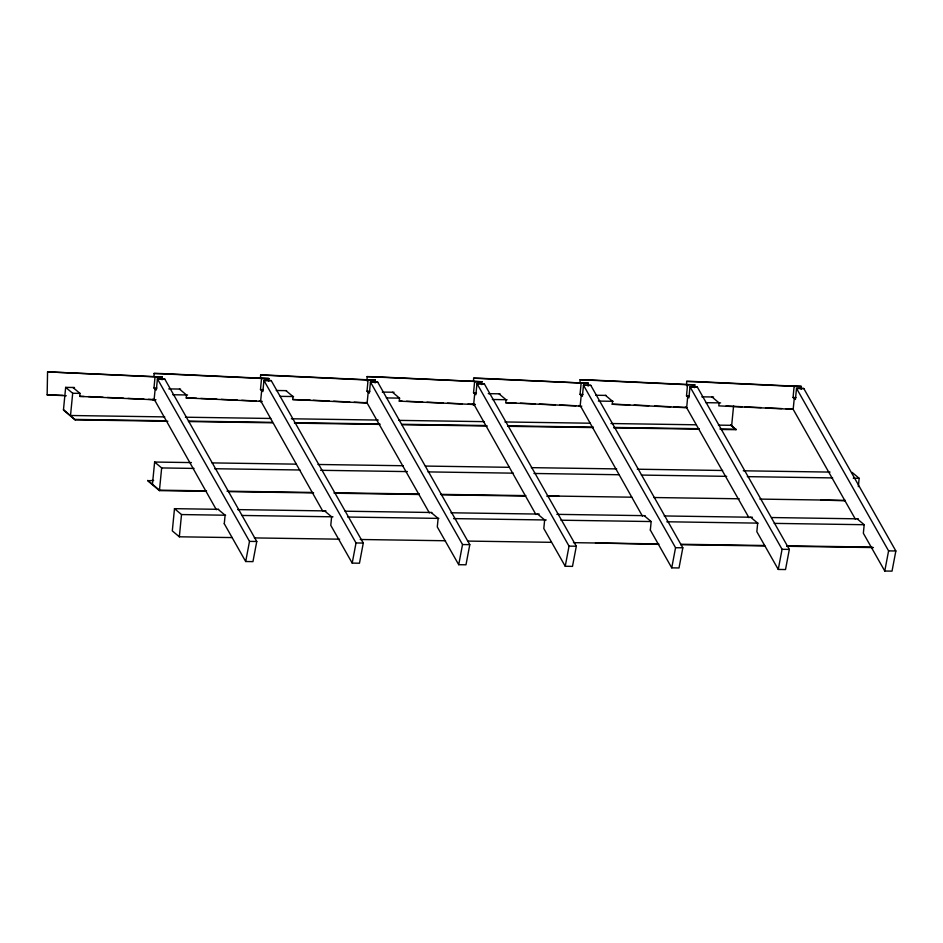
<?xml version="1.0" encoding="UTF-8"?>
<svg xmlns="http://www.w3.org/2000/svg" width="943" height="943" viewBox="0 0 943 943"><rect width="100%" height="100%" fill="white"/><g stroke="black" fill="none" stroke-linecap="round" stroke-linejoin="round"><path stroke-width="1.41" d="M66.269 395.754L47.15 394.869L47.563 371.872L162.302 376.976L162.078 379.805M154.015 376.316L154.063 373.44L161.336 373.558L268.802 378.556L268.578 381.373M260.539 377.907L260.598 375.031L267.859 375.149L375.326 380.147L375.102 382.964M367.027 380.937L367.11 376.622L374.371 376.728L481.838 381.726L481.614 384.555M473.575 381.078L473.622 378.202L480.883 378.308L588.349 383.318L588.126 386.135M580.028 382.61L580.075 379.734L587.348 379.84L694.814 384.85L694.59 387.667M686.575 385.687L686.645 381.373L693.918 381.479L801.385 386.477L801.161 389.294M74.497 387.502L65.668 387.373L63.44 410.052L75.145 419.871L167.878 421.25M65.668 387.373L72.694 393.266L70.513 415.498L164.754 416.9M75.145 419.871L63.487 409.604M155.748 399.832L79.719 396.39L80.014 393.42L72.988 387.526M152.837 399.785L152.907 399.148L155.241 401.117L216.36 509.739M224.269 523.719L245.687 561.521L252.948 561.627L256.767 541.482L164.742 379.027L157.422 378.874L156.338 389.989L153.992 388.033L155.029 376.87L47.563 371.872M154.098 399.844L155.159 389.011M153.638 480.435L147.721 480.789L159.426 490.619L206.423 491.315M152.448 484.278L154.628 462.046L191.417 462.589M159.426 490.619L161.654 467.94L154.628 462.046M218.611 509.326L174.49 508.666L172.31 530.897L179.335 536.803L232.273 537.581M262.248 401.4L186.231 397.958L186.514 394.999L179.488 389.094M179.335 536.803L181.516 514.56L174.49 508.666M224.269 523.766L225.106 515.208L218.081 509.314M259.337 401.364L259.408 400.716L261.753 402.696L322.871 511.318M324.592 510.906L331.618 516.799L330.781 525.345L352.199 563.101L359.472 563.219L363.279 543.062L271.207 380.571L263.934 380.465L262.849 391.581L260.492 389.6L261.529 378.449L154.063 373.44M260.61 401.435L261.671 390.591M429.383 512.909L367.133 403.015L365.931 402.307L365.872 402.956L292.754 399.549L293.037 396.59L286.024 390.697M431.116 512.485L438.13 518.379L437.293 526.937L458.711 564.692L465.983 564.798L469.791 544.653L377.719 382.151L370.446 382.045L369.361 393.16L367.016 391.192L368.065 380.041L260.598 375.031M367.133 403.015L368.194 392.182M475.284 404.582L399.266 401.14L399.561 398.17L392.536 392.276M472.384 404.535L472.443 403.899L474.789 405.855L535.895 514.489M537.628 514.065L544.653 519.958L543.805 528.516L565.234 566.271L572.495 566.378L576.314 546.233L484.278 383.777L476.969 383.624L475.873 394.74L473.539 392.783L474.624 381.667L481.838 381.726M473.645 404.594L474.706 393.761M581.796 406.162L505.778 402.72L506.073 399.749L499.047 393.856M558.916 496.112L547.129 496.383M578.896 406.115L578.955 405.478L581.301 407.447L642.407 516.069M650.328 530.049L671.746 567.851L679.007 567.969L682.826 547.812L590.789 385.357L583.481 385.216L582.385 396.331L580.051 394.363L581.136 383.247L588.349 383.318M580.157 406.174L581.218 395.341M595.493 542.979L658.685 544.37M748.919 517.66L686.669 407.765L685.408 407.011L685.349 407.659L612.231 404.252L612.526 401.282L605.5 395.388M650.328 530.096L651.165 521.55L644.14 515.644M750.652 517.236L757.677 523.129L756.84 531.687L778.258 569.442L785.519 569.548L789.338 549.404L697.254 386.901L689.993 386.795L688.897 397.911L686.504 395.895L687.541 384.732L580.075 379.734M686.669 407.765L687.671 396.885M733.583 405.867L731.685 425.328L718.425 425.128M721.312 429.478L736.023 429.69L730.754 424.786M857.163 518.815L864.189 524.709L863.352 533.266L884.77 571.022L892.031 571.128L895.85 550.983L803.766 388.481L796.505 388.375L795.42 399.49L793.075 397.533L794.112 386.371L686.645 381.373M855.431 519.239L793.181 409.345L794.242 398.512M820.646 500.002L845.305 500.816M858.33 486.647L859.156 478.313L852.13 472.408M245.687 561.521L249.506 541.376L157.422 378.874M352.199 563.101L356.018 542.956L263.934 380.465M458.711 564.692L462.53 544.547L370.446 382.045M565.234 566.271L569.042 546.127L477.017 383.671L484.278 383.777M671.746 567.851L675.553 547.706L583.481 385.216M778.258 569.442L782.065 549.298L690.04 386.842L697.313 386.948M884.77 571.022L888.589 550.877L796.552 388.422L803.825 388.528M155.029 376.87L162.302 376.976M261.529 378.449L268.802 378.556M368.065 380.041L375.326 380.147M687.541 384.732L694.861 384.885M794.112 386.371L801.385 386.477L794.159 386.418M155.088 376.917L162.349 377.023M261.588 378.485L268.849 378.591M368.112 380.076L375.373 380.182M481.885 381.774L367.11 376.622M588.408 383.353L473.622 378.202M157.469 378.921L164.742 379.027M263.993 380.5L271.254 380.607M370.505 382.092L377.766 382.198M583.528 385.251L590.789 385.357M153.992 388.033L156.903 388.068M260.492 389.6L263.403 389.648M367.016 391.192L369.927 391.239M473.539 392.783L476.439 392.818M580.051 394.363L582.951 394.41M686.504 395.895L689.404 395.942M793.075 397.533L795.986 397.569M168.75 388.905L180.526 389.07M276.24 390.496L286.542 390.65M382.269 392.076L394.044 392.253M488.285 393.655L500.061 393.82M595.776 395.247L606.09 395.4M701.804 396.826L713.58 397.003M72.694 393.266L80.049 393.372M172.828 394.752L187.551 394.976M280.319 396.355L293.568 396.543M386.335 397.922L399.596 398.123M492.364 399.502L507.086 399.726M598.392 401.081L613.115 401.294M705.883 402.673L720.605 402.897M47.15 394.869L63.24 395.388M79.719 396.39L84.08 396.449M186.231 397.958L196.415 398.205M292.754 399.549L310.259 400.138M399.266 401.14L402.166 401.176M505.778 402.72L515.974 402.967M612.231 404.252L629.735 404.842M185.37 417.207L270.771 418.468M291.387 418.775L378.273 420.071M398.889 420.378L484.289 421.651M504.906 421.957L590.318 423.218M610.934 423.525L696.335 424.798M75.192 419.423L166.451 420.778M188.529 421.108L272.421 422.358M294.499 422.688L379.876 423.961M401.954 424.279L485.845 425.529M507.923 425.859L593.3 427.132M613.905 427.438L699.27 428.7M719.886 429.006L736.07 429.254M188.482 421.556L272.386 422.806M294.464 423.136L379.829 424.397M401.907 424.727L487.283 426M507.888 426.307L593.253 427.568M613.858 427.874L699.235 429.148M212.022 462.895L295.902 464.145M317.968 464.475L403.321 465.736M425.387 466.066L509.267 467.315M531.333 467.645L616.687 468.907M637.291 469.213L722.633 470.486M743.237 470.793L830.052 472.089M161.654 467.94L194.022 468.423M214.627 468.73L299.98 469.991M320.573 470.298L407.4 471.594M428.004 471.901L513.346 473.162M533.95 473.469L619.292 474.742M641.37 475.072L726.711 476.345M747.316 476.639L832.669 477.912M853.262 478.219L859.156 478.313M206.564 490.879L159.473 490.171L147.768 480.352M227.027 491.173L312.51 492.446M334.235 492.776L419.399 494.038M440.534 494.356L525.876 495.617M547.164 495.935L631.834 497.197M653.9 497.527L739.253 498.788M759.858 499.095L845.352 500.368M228.454 491.645L313.63 492.906M334.187 493.213L419.364 494.486M441.383 494.804L525.098 496.053M237.73 509.609L325.96 510.917M345.079 511.2L431.847 512.497M450.966 512.78L539.207 514.088M556.853 514.348L645.095 515.668M664.214 515.951L752.443 517.259M771.563 517.542L858.33 518.839M181.516 514.56L225.636 515.22M241.809 515.456L332.985 516.811M347.696 517.035L438.872 518.391M453.583 518.603L546.233 519.982M560.932 520.206L650.646 521.538M666.819 521.774L757.995 523.129M774.179 523.377L863.882 524.709M254.339 537.911L339.633 539.184M360.226 539.49L445.52 540.752M467.575 541.082L551.407 542.331M573.462 542.661L658.756 543.922M680.799 544.252L764.643 545.502M786.686 545.82L872.004 547.093M680.752 544.7L764.584 545.938M786.651 546.268L873.43 547.565M249.506 541.376L256.767 541.482M356.018 542.956L363.279 543.062M462.53 544.547L469.791 544.653M569.042 546.127L576.314 546.233M675.553 547.706L682.826 547.812M782.065 549.298L789.338 549.404M888.589 550.877L895.85 550.983M726.075 405.997L742.153 406.739M745.076 406.881L761.166 407.624M765.551 407.824L781.641 408.578M786.026 408.779L793.334 409.121M793.181 409.345L791.99 408.649L791.92 409.286L718.802 405.879L719.096 402.92L712.071 397.027M634.12 405.042L648.749 405.726M654.595 405.997L670.685 406.739M673.608 406.881L686.763 407.494M520.359 403.168L534.976 403.852M539.361 404.052L555.451 404.795M559.836 405.007L575.925 405.749M406.527 401.246L422.617 401.989M427.002 402.201L443.092 402.944M447.477 403.144L462.094 403.828M467.952 404.099L475.26 404.441M313.182 400.268L329.26 401.023M333.645 401.223L349.735 401.977M354.12 402.178L367.287 402.791M200.8 398.406L216.89 399.16M221.275 399.361L237.365 400.103M241.75 400.315L256.366 400.987M88.453 396.567L103.07 397.239M107.467 397.451L123.545 398.194M127.93 398.394L144.02 399.148M148.405 399.349L155.713 399.691M730.707 425.234L736.023 429.69"/></g></svg>
